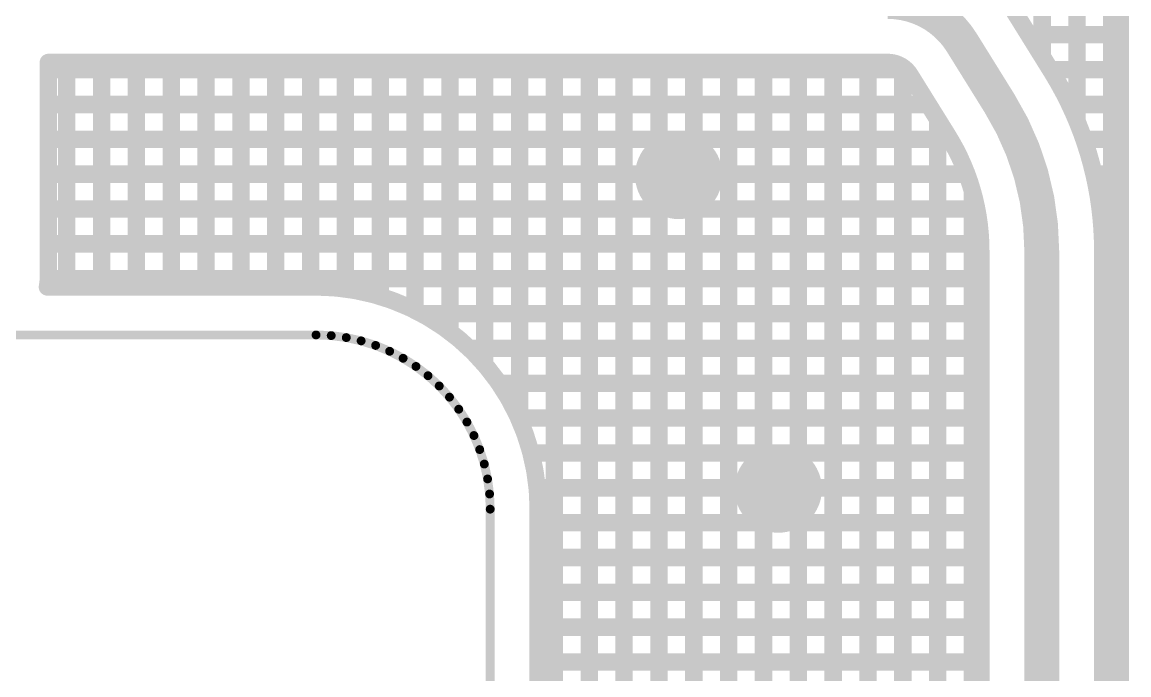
# Model space of a CAD drawing. Header units: millimetres. Extents: x 2479 to 2803, y 2230 to 2386.
# Drawn here: x 2626.21 to 2632.57, y 2293.85 to 2297.6 of the extents above; entities that cross this region are included whole.
import ezdxf

# ---------------------------------------------------------------- set-up
doc = ezdxf.new("R2010")
doc.units = ezdxf.units.MM
doc.layers.add('LAYER_23', color=9, linetype='Continuous')

# ---------------------------------------------------------------- blocks, each defined once
blk = doc.blocks.new('ROUND_3')
at = {"const_width": 0.251}
blk.add_lwpolyline([(-0.1255, 0, 1), (0.1255, 0, 1)], format="xyb", close=True, dxfattribs=at)
blk = doc.blocks.new('ROUND_17')
at = {"const_width": 0.1}
blk.add_lwpolyline([(-0.05, 0, 1), (0.05, 0, 1)], format="xyb", close=True, dxfattribs=at)
blk = doc.blocks.new('ROUND_13')
at = {"const_width": 0.05}
blk.add_lwpolyline([(-0.025, 0, 1), (0.025, 0, 1)], format="xyb", close=True, dxfattribs=at)
blk = doc.blocks.new('ROUND_4')
at = {"const_width": 0.0254}
blk.add_lwpolyline([(-0.0127, 0, 1), (0.0127, 0, 1)], format="xyb", close=True, dxfattribs=at)

msp = doc.modelspace()

# ---------------------------------------------------------------- linework, layer by layer
at = {"layer": 'LAYER_23'}
for points, const_width in [([(2632.06738090931, 2297.401864140214), (2632.06738090931, 2299.153394140214)], 0.1), ([(2632.26738090931, 2297.029984140214), (2632.26738090931, 2298.882314140214)], 0.1), ([(2632.46738090931, 2291.443094140214), (2632.46738090931, 2298.406374140214)], 0.1), ([(2632.51505090931, 2298.013144140215), (2632.51505090931, 2291.364334140214)], 0.1), ([(2632.12104090931, 2297.315554140214), (2631.90300090931, 2297.666224140215)], 0.1), ([(2631.60577090931, 2297.481414140214), (2631.82381090931, 2297.130744140215)], 0.2), ([(2632.51505090931, 2297.526334140214), (2631.98998090931, 2297.526334140214)], 0.1), ([(2632.51505090931, 2297.526334140214), (2631.98998090931, 2297.526334140214)], 0.1), ([(2626.36211090931, 2296.133154140214), (2626.36211090931, 2297.367394140214)], 0.1), ([(2626.36211090931, 2297.367394140214), (2631.18116090931, 2297.367394140214)], 0.1), ([(2626.46738090931, 2296.079034140214), (2626.46738090931, 2297.367394140214)], 0.1), ([(2626.66738090931, 2296.079034140214), (2626.66738090931, 2297.367394140214)], 0.1), ([(2626.86738090931, 2296.079034140214), (2626.86738090931, 2297.367394140214)], 0.1), ([(2627.06738090931, 2296.079034140214), (2627.06738090931, 2297.367394140214)], 0.1), ([(2627.26738090931, 2296.079034140214), (2627.26738090931, 2297.367394140214)], 0.1), ([(2627.46738090931, 2296.079034140214), (2627.46738090931, 2297.367394140214)], 0.1), ([(2627.66738090931, 2296.079034140214), (2627.66738090931, 2297.367394140214)], 0.1), ([(2627.86738090931, 2296.079034140214), (2627.86738090931, 2297.367394140214)], 0.1), ([(2628.06738090931, 2296.066884140214), (2628.06738090931, 2297.367394140214)], 0.1), ([(2628.26738090931, 2296.023704140214), (2628.26738090931, 2297.367394140214)], 0.1), ([(2628.46738090931, 2295.944414140215), (2628.46738090931, 2297.367394140214)], 0.1), ([(2628.66738090931, 2295.820254140214), (2628.66738090931, 2297.367394140214)], 0.1), ([(2628.86738090931, 2295.632984140214), (2628.86738090931, 2297.367394140214)], 0.1), ([(2629.06738090931, 2295.312604140214), (2629.06738090931, 2297.367394140214)], 0.1), ([(2629.26738090931, 2293.380304140214), (2629.26738090931, 2297.367394140214)], 0.1), ([(2629.46738090931, 2293.619274140214), (2629.46738090931, 2297.367394140214)], 0.1), ([(2629.66738090931, 2293.731524140214), (2629.66738090931, 2297.367394140214)], 0.1), ([(2629.86738090931, 2293.776234140214), (2629.86738090931, 2297.367394140214)], 0.1), ([(2630.06738090931, 2293.766224140214), (2630.06738090931, 2297.367394140214)], 0.1), ([(2630.26738090931, 2293.698594140214), (2630.26738090931, 2297.367394140214)], 0.1), ([(2630.46738090931, 2293.552144140214), (2630.46738090931, 2297.367394140214)], 0.1), ([(2630.66738090931, 2293.164144140214), (2630.66738090931, 2297.367394140214)], 0.1), ([(2630.86738090931, 2291.052304140214), (2630.86738090931, 2297.367394140214)], 0.1), ([(2631.06738090931, 2291.208654140215), (2631.06738090931, 2297.367394140214)], 0.1), ([(2631.18116090931, 2297.367394140214), (2631.19364090931, 2297.366874140214)], 0.1), ([(2631.19364090931, 2297.366874140214), (2631.21091090931, 2297.364414140214)], 0.1), ([(2631.21091090931, 2297.364414140214), (2631.22779090931, 2297.359964140214)], 0.1), ([(2631.22779090931, 2297.359964140214), (2631.24403090931, 2297.353584140214)], 0.1), ([(2631.24403090931, 2297.353584140214), (2631.25942090931, 2297.345364140214)], 0.1), ([(2631.25942090931, 2297.345364140214), (2631.27376090931, 2297.335404140214)], 0.1), ([(2631.28402090931, 2297.326334140214), (2626.36211090931, 2297.326334140214)], 0.1), ([(2631.28402090931, 2297.326334140214), (2626.36211090931, 2297.326334140214)], 0.1), ([(2631.26738090931, 2291.249564140214), (2631.26738090931, 2297.339834140214)], 0.1), ([(2631.27376090931, 2297.335404140214), (2631.28683090931, 2297.323854140214)], 0.1), ([(2631.28683090931, 2297.323854140214), (2631.29848090931, 2297.310864140215)], 0.1), ([(2631.29848090931, 2297.310864140215), (2631.30854090931, 2297.296604140214)], 0.1), ([(2631.30854090931, 2297.296604140214), (2631.52658090931, 2296.945934140214)], 0.1), ([(2632.51505090931, 2297.326334140214), (2632.11434090931, 2297.326334140214)], 0.1), ([(2632.51505090931, 2297.326334140214), (2632.11434090931, 2297.326334140214)], 0.1), ([(2632.12871090931, 2297.303114140214), (2632.12104090931, 2297.315554140214)], 0.1), ([(2632.16068090931, 2297.248884140214), (2632.12871090931, 2297.303114140214)], 0.1), ([(2632.19087090931, 2297.193654140214), (2632.16068090931, 2297.248884140214)], 0.1), ([(2632.21927090931, 2297.137484140214), (2632.19087090931, 2297.193654140214)], 0.1), ([(2631.41441090931, 2297.126334140215), (2626.36211090931, 2297.126334140215)], 0.1), ([(2631.41441090931, 2297.126334140215), (2626.36211090931, 2297.126334140215)], 0.1), ([(2632.24584090931, 2297.080424140214), (2632.21927090931, 2297.137484140214)], 0.1), ([(2632.51505090931, 2297.126334140215), (2632.22446090931, 2297.126334140215)], 0.1), ([(2632.51505090931, 2297.126334140215), (2632.22446090931, 2297.126334140215)], 0.1), ([(2631.46738090931, 2291.206604140214), (2631.46738090931, 2297.041154140215)], 0.1), ([(2632.27056090931, 2297.022524140215), (2632.24584090931, 2297.080424140214)], 0.1), ([(2632.29339090931, 2296.963874140215), (2632.27056090931, 2297.022524140215)], 0.1), ([(2632.31432090931, 2296.904504140214), (2632.29339090931, 2296.963874140215)], 0.1), ([(2631.53833090931, 2296.926334140214), (2626.36211090931, 2296.926334140214)], 0.1), ([(2631.53833090931, 2296.926334140214), (2626.36211090931, 2296.926334140214)], 0.1), ([(2631.52658090931, 2296.945934140214), (2631.54723090931, 2296.911494140214)], 0.1), ([(2631.54723090931, 2296.911494140214), (2631.57157090931, 2296.867374140214)], 0.1), ([(2632.51505090931, 2296.926334140214), (2632.30663090931, 2296.926334140214)], 0.1), ([(2632.51505090931, 2296.926334140214), (2632.30663090931, 2296.926334140214)], 0.1), ([(2632.33333090931, 2296.844494140214), (2632.31432090931, 2296.904504140214)], 0.1), ([(2631.57157090931, 2296.867374140214), (2631.59411090931, 2296.822294140215)], 0.1), ([(2632.35038090931, 2296.783904140214), (2632.33333090931, 2296.844494140214)], 0.1), ([(2631.59411090931, 2296.822294140215), (2631.61481090931, 2296.776344140214)], 0.1), ([(2631.61481090931, 2296.776344140214), (2631.63365090931, 2296.729604140214)], 0.1), ([(2632.36547090931, 2296.722794140214), (2632.35038090931, 2296.783904140214)], 0.1), ([(2631.63481090931, 2296.726334140214), (2626.36211090931, 2296.726334140214)], 0.1), ([(2631.63481090931, 2296.726334140214), (2626.36211090931, 2296.726334140214)], 0.1), ([(2631.63365090931, 2296.729604140214), (2631.65058090931, 2296.682144140214)], 0.1), ([(2632.51505090931, 2296.726334140214), (2632.36460090931, 2296.726334140214)], 0.1), ([(2632.51505090931, 2296.726334140214), (2632.36460090931, 2296.726334140214)], 0.1), ([(2632.37858090931, 2296.661234140214), (2632.36547090931, 2296.722794140214)], 0.1), ([(2631.65058090931, 2296.682144140214), (2631.66559090931, 2296.634034140214)], 0.1), ([(2632.38970090931, 2296.599274140214), (2632.37858090931, 2296.661234140214)], 0.1), ([(2631.66559090931, 2296.634034140214), (2631.67865090931, 2296.585354140214)], 0.1), ([(2631.66738090931, 2291.449144140214), (2631.66738090931, 2296.627364140214)], 0.1), ([(2631.67865090931, 2296.585354140214), (2631.68973090931, 2296.536194140214)], 0.1), ([(2632.39881090931, 2296.536994140215), (2632.38970090931, 2296.599274140214)], 0.1), ([(2631.69154090931, 2296.526334140214), (2626.36211090931, 2296.526334140214)], 0.1), ([(2631.69154090931, 2296.526334140214), (2626.36211090931, 2296.526334140214)], 0.1), ([(2631.68973090931, 2296.536194140214), (2631.69883090931, 2296.486624140214)], 0.1), ([(2632.40591090931, 2296.474454140214), (2632.39881090931, 2296.536994140215)], 0.1), ([(2632.51505090931, 2296.526334140214), (2632.40002090931, 2296.526334140214)], 0.1), ([(2632.51505090931, 2296.526334140214), (2632.40002090931, 2296.526334140214)], 0.1), ([(2631.69883090931, 2296.486624140214), (2631.70591090931, 2296.436734140214)], 0.1), ([(2632.41098090931, 2296.411714140214), (2632.40591090931, 2296.474454140214)], 0.1), ([(2631.70591090931, 2296.436734140214), (2631.71098090931, 2296.386594140215)], 0.1), ([(2632.41403090931, 2296.348834140214), (2632.41098090931, 2296.411714140214)], 0.1), ([(2631.71423090931, 2296.326334140214), (2626.36211090931, 2296.326334140214)], 0.1), ([(2631.71423090931, 2296.326334140214), (2626.36211090931, 2296.326334140214)], 0.1), ([(2631.71098090931, 2296.386594140215), (2631.71403090931, 2296.336284140215)], 0.1), ([(2631.71403090931, 2296.336284140215), (2631.71505090931, 2296.285904140214)], 0.1), ([(2632.06505090931, 2291.146394140214), (2632.06505090931, 2296.285904140214)], 0.2), ([(2632.41505090931, 2296.285904140214), (2632.41403090931, 2296.348834140214)], 0.1), ([(2632.51505090931, 2296.326334140214), (2632.41439090931, 2296.326334140214)], 0.1), ([(2632.51505090931, 2296.326334140214), (2632.41439090931, 2296.326334140214)], 0.1), ([(2631.71505090931, 2296.285904140214), (2631.71505090931, 2291.503464140214)], 0.1), ([(2632.41505090931, 2291.503464140214), (2632.41505090931, 2296.285904140214)], 0.1), ([(2626.35674090931, 2296.079034140214), (2626.36038090931, 2296.102404140214)], 0.1), ([(2627.89875090931, 2296.079034140214), (2626.35674090931, 2296.079034140214)], 0.1), ([(2626.36038090931, 2296.102404140214), (2626.36201090931, 2296.125994140215)], 0.1), ([(2626.36201090931, 2296.125994140215), (2626.36211090931, 2296.133154140214)], 0.1), ([(2631.71505090931, 2296.126334140215), (2626.36202090931, 2296.126334140215)], 0.1), ([(2631.71505090931, 2296.126334140215), (2626.36202090931, 2296.126334140215)], 0.1), ([(2627.91076090931, 2296.078774140215), (2627.89875090931, 2296.079034140214)], 0.1), ([(2627.91101090931, 2296.078744140214), (2627.91076090931, 2296.078774140215)], 0.1), ([(2627.99792090931, 2296.074964140214), (2627.91101090931, 2296.078764140214)], 0.1), ([(2627.91101090931, 2296.078764140214), (2627.91101090931, 2296.078744140214)], 0.1), ([(2628.02185090931, 2296.072874140214), (2627.99792090931, 2296.074964140214)], 0.1), ([(2628.10835090931, 2296.061484140214), (2628.02185090931, 2296.072874140214)], 0.1), ([(2632.51505090931, 2296.126334140215), (2632.41505090931, 2296.126334140215)], 0.1), ([(2632.51505090931, 2296.126334140215), (2632.41505090931, 2296.126334140215)], 0.1), ([(2628.13200090931, 2296.057314140214), (2628.10835090931, 2296.061484140214)], 0.1), ([(2628.21717090931, 2296.038434140215), (2628.13200090931, 2296.057314140214)], 0.1), ([(2628.24038090931, 2296.032214140214), (2628.21717090931, 2296.038434140215)], 0.1), ([(2628.32358090931, 2296.005984140214), (2628.24038090931, 2296.032214140214)], 0.1), ([(2628.34616090931, 2295.997764140214), (2628.32358090931, 2296.005984140214)], 0.1), ([(2628.42676090931, 2295.964374140214), (2628.34616090931, 2295.997764140214)], 0.1), ([(2628.44853090931, 2295.954224140215), (2628.42676090931, 2295.964374140214)], 0.1), ([(2628.52591090931, 2295.913944140214), (2628.44853090931, 2295.954224140215)], 0.1), ([(2631.71505090931, 2295.926334140214), (2628.50210090931, 2295.926334140214)], 0.1), ([(2631.71505090931, 2295.926334140214), (2628.50210090931, 2295.926334140214)], 0.1), ([(2628.54671090931, 2295.901934140215), (2628.52591090931, 2295.913944140214)], 0.1), ([(2628.62029090931, 2295.855064140214), (2628.54671090931, 2295.901934140215)], 0.1), ([(2632.51505090931, 2295.926334140214), (2632.41505090931, 2295.926334140214)], 0.1), ([(2632.51505090931, 2295.926334140214), (2632.41505090931, 2295.926334140214)], 0.1), ([(2628.63998090931, 2295.841274140214), (2628.62029090931, 2295.855064140214)], 0.1), ([(2628.70919090931, 2295.788174140214), (2628.63998090931, 2295.841274140214)], 0.1), ([(2622.18946090931, 2295.803634140214), (2627.89875090931, 2295.803634140214)], 0.0508), ([(2627.89875090931, 2295.803634140214), (2627.98590090931, 2295.799834140214)], 0.0508), ([(2627.98590090931, 2295.799834140214), (2628.07240090931, 2295.788444140214)], 0.0508), ([(2628.07240090931, 2295.788444140214), (2628.15757090931, 2295.769564140214)], 0.0508), ([(2628.72759090931, 2295.772724140214), (2628.70919090931, 2295.788174140214)], 0.1), ([(2628.79191090931, 2295.713784140215), (2628.72759090931, 2295.772724140214)], 0.1), ([(2628.15757090931, 2295.769564140214), (2628.24077090931, 2295.743324140215)], 0.0508), ([(2628.24077090931, 2295.743324140215), (2628.32137090931, 2295.709944140214)], 0.0508), ([(2631.71505090931, 2295.726334140214), (2628.77822090931, 2295.726334140214)], 0.1), ([(2631.71505090931, 2295.726334140214), (2628.77822090931, 2295.726334140214)], 0.1), ([(2628.80890090931, 2295.696794140214), (2628.79191090931, 2295.713784140215)], 0.1), ([(2628.86784090931, 2295.632474140215), (2628.80890090931, 2295.696794140214)], 0.1), ([(2632.51505090931, 2295.726334140214), (2632.41505090931, 2295.726334140214)], 0.1), ([(2632.51505090931, 2295.726334140214), (2632.41505090931, 2295.726334140214)], 0.1), ([(2628.32137090931, 2295.709944140214), (2628.39875090931, 2295.669664140215)], 0.0508), ([(2628.39875090931, 2295.669664140215), (2628.47232090931, 2295.622784140214)], 0.0508), ([(2628.88328090931, 2295.614074140215), (2628.86784090931, 2295.632474140215)], 0.1), ([(2628.47232090931, 2295.622784140214), (2628.54153090931, 2295.569684140215)], 0.0508), ([(2628.93639090931, 2295.544864140214), (2628.88328090931, 2295.614074140215)], 0.1), ([(2628.54153090931, 2295.569684140215), (2628.60585090931, 2295.510744140214)], 0.0508), ([(2628.95017090931, 2295.525184140214), (2628.93639090931, 2295.544864140214)], 0.1), ([(2631.71505090931, 2295.526334140214), (2628.94936090931, 2295.526334140214)], 0.1), ([(2631.71505090931, 2295.526334140214), (2628.94936090931, 2295.526334140214)], 0.1), ([(2628.99704090931, 2295.451614140215), (2628.95017090931, 2295.525184140214)], 0.1), ([(2632.51505090931, 2295.526334140214), (2632.41505090931, 2295.526334140214)], 0.1), ([(2632.51505090931, 2295.526334140214), (2632.41505090931, 2295.526334140214)], 0.1), ([(2628.60585090931, 2295.510744140214), (2628.66479090931, 2295.446424140214)], 0.0508), ([(2629.00906090931, 2295.430804140214), (2628.99704090931, 2295.451614140215)], 0.1), ([(2628.66479090931, 2295.446424140214), (2628.71790090931, 2295.377214140214)], 0.0508), ([(2629.04934090931, 2295.353414140214), (2629.00906090931, 2295.430804140214)], 0.1), ([(2628.71790090931, 2295.377214140214), (2628.76477090931, 2295.303634140214)], 0.0508), ([(2629.05949090931, 2295.331644140214), (2629.04934090931, 2295.353414140214)], 0.1), ([(2629.09288090931, 2295.251054140214), (2629.05949090931, 2295.331644140214)], 0.1), ([(2631.71505090931, 2295.326334140214), (2629.06169090931, 2295.326334140214)], 0.1), ([(2631.71505090931, 2295.326334140214), (2629.06169090931, 2295.326334140214)], 0.1), ([(2632.51505090931, 2295.326334140214), (2632.41505090931, 2295.326334140214)], 0.1), ([(2632.51505090931, 2295.326334140214), (2632.41505090931, 2295.326334140214)], 0.1), ([(2628.76477090931, 2295.303634140214), (2628.80505090931, 2295.226254140214)], 0.0508), ([(2629.10109090931, 2295.228464140214), (2629.09288090931, 2295.251054140214)], 0.1), ([(2628.80505090931, 2295.226254140214), (2628.83844090931, 2295.145654140214)], 0.0508), ([(2629.12732090931, 2295.145274140214), (2629.10109090931, 2295.228464140214)], 0.1), ([(2628.83844090931, 2295.145654140214), (2628.86467090931, 2295.062454140214)], 0.0508), ([(2629.13354090931, 2295.122064140214), (2629.12732090931, 2295.145274140214)], 0.1), ([(2631.71505090931, 2295.126334140215), (2629.13240090931, 2295.126334140215)], 0.1), ([(2631.71505090931, 2295.126334140215), (2629.13240090931, 2295.126334140215)], 0.1), ([(2629.15243090931, 2295.036894140214), (2629.13354090931, 2295.122064140214)], 0.1), ([(2632.51505090931, 2295.126334140215), (2632.41505090931, 2295.126334140215)], 0.1), ([(2632.51505090931, 2295.126334140215), (2632.41505090931, 2295.126334140215)], 0.1), ([(2628.86467090931, 2295.062454140214), (2628.88355090931, 2294.977284140215)], 0.0508), ([(2629.15660090931, 2295.013234140215), (2629.15243090931, 2295.036894140214)], 0.1), ([(2629.16799090931, 2294.926744140214), (2629.15660090931, 2295.013234140215)], 0.1), ([(2628.88355090931, 2294.977284140215), (2628.89494090931, 2294.890794140214)], 0.0508), ([(2628.89494090931, 2294.890794140214), (2628.89875090931, 2294.803634140214)], 0.0508), ([(2629.17008090931, 2294.902794140214), (2629.16799090931, 2294.926744140214)], 0.1), ([(2631.71505090931, 2294.926334140214), (2629.16802090931, 2294.926334140214)], 0.1), ([(2631.71505090931, 2294.926334140214), (2629.16802090931, 2294.926334140214)], 0.1), ([(2629.17388090931, 2294.815644140214), (2629.17008090931, 2294.902794140214)], 0.1), ([(2632.51505090931, 2294.926334140214), (2632.41505090931, 2294.926334140214)], 0.1), ([(2632.51505090931, 2294.926334140214), (2632.41505090931, 2294.926334140214)], 0.1), ([(2629.17415090931, 2294.803634140214), (2629.17388090931, 2294.815644140214)], 0.1), ([(2629.17415090931, 2292.666764140215), (2629.17415090931, 2294.803634140214)], 0.1), ([(2628.89875090931, 2294.803634140214), (2628.89875090931, 2292.534034140214)], 0.0508), ([(2631.71505090931, 2294.726334140214), (2629.17415090931, 2294.726334140214)], 0.1), ([(2631.71505090931, 2294.726334140214), (2629.17415090931, 2294.726334140214)], 0.1), ([(2632.51505090931, 2294.726334140214), (2632.41505090931, 2294.726334140214)], 0.1), ([(2632.51505090931, 2294.726334140214), (2632.41505090931, 2294.726334140214)], 0.1), ([(2631.71505090931, 2294.526334140214), (2629.17415090931, 2294.526334140214)], 0.1), ([(2631.71505090931, 2294.526334140214), (2629.17415090931, 2294.526334140214)], 0.1), ([(2632.51505090931, 2294.526334140214), (2632.41505090931, 2294.526334140214)], 0.1), ([(2632.51505090931, 2294.526334140214), (2632.41505090931, 2294.526334140214)], 0.1), ([(2631.71505090931, 2294.326334140214), (2629.17415090931, 2294.326334140214)], 0.1), ([(2631.71505090931, 2294.326334140214), (2629.17415090931, 2294.326334140214)], 0.1), ([(2632.51505090931, 2294.326334140214), (2632.41505090931, 2294.326334140214)], 0.1), ([(2632.51505090931, 2294.326334140214), (2632.41505090931, 2294.326334140214)], 0.1), ([(2631.71505090931, 2294.126334140215), (2629.17415090931, 2294.126334140215)], 0.1), ([(2631.71505090931, 2294.126334140215), (2629.17415090931, 2294.126334140215)], 0.1), ([(2632.51505090931, 2294.126334140215), (2632.41505090931, 2294.126334140215)], 0.1), ([(2632.51505090931, 2294.126334140215), (2632.41505090931, 2294.126334140215)], 0.1), ([(2631.71505090931, 2293.926334140214), (2629.17415090931, 2293.926334140214)], 0.1), ([(2631.71505090931, 2293.926334140214), (2629.17415090931, 2293.926334140214)], 0.1), ([(2632.51505090931, 2293.926334140214), (2632.41505090931, 2293.926334140214)], 0.1), ([(2632.51505090931, 2293.926334140214), (2632.41505090931, 2293.926334140214)], 0.1)]:
    msp.add_lwpolyline(points, dxfattribs=dict(at, const_width=const_width))
at = {"layer": 'LAYER_23', "const_width": 0.2}
for points in [[(2631.60577090931, 2297.481414140214, 0.2592129), (2631.18116090931, 2297.717398140214)], [(2632.06505090931, 2296.285904140214, 0.1399721), (2631.82381690931, 2297.130746140214)]]:
    msp.add_lwpolyline(points, format="xyb", dxfattribs=at)

# ---------------------------------------------------------------- block references
at = {"layer": 'LAYER_23'}
for name, p in [('ROUND_17', (2631.60577090931, 2297.481414140214)), ('ROUND_17', (2631.60577090931, 2297.481414140214)), ('ROUND_13', (2631.98998090931, 2297.526334140214)), ('ROUND_13', (2631.98998090931, 2297.526334140214)), ('ROUND_13', (2632.51505090931, 2297.526334140214)), ('ROUND_13', (2632.51505090931, 2297.526334140214)), ('ROUND_13', (2626.36211090931, 2297.367394140214)), ('ROUND_13', (2626.46738090931, 2297.367394140214)), ('ROUND_13', (2626.66738090931, 2297.367394140214)), ('ROUND_13', (2626.86738090931, 2297.367394140214)), ('ROUND_13', (2627.06738090931, 2297.367394140214)), ('ROUND_13', (2627.26738090931, 2297.367394140214)), ('ROUND_13', (2627.46738090931, 2297.367394140214)), ('ROUND_13', (2627.66738090931, 2297.367394140214)), ('ROUND_13', (2627.86738090931, 2297.367394140214)), ('ROUND_13', (2628.06738090931, 2297.367394140214)), ('ROUND_13', (2628.26738090931, 2297.367394140214)), ('ROUND_13', (2628.46738090931, 2297.367394140214)), ('ROUND_13', (2628.66738090931, 2297.367394140214)), ('ROUND_13', (2628.86738090931, 2297.367394140214)), ('ROUND_13', (2629.06738090931, 2297.367394140214)), ('ROUND_13', (2629.26738090931, 2297.367394140214)), ('ROUND_13', (2629.46738090931, 2297.367394140214)), ('ROUND_13', (2629.66738090931, 2297.367394140214)), ('ROUND_13', (2629.86738090931, 2297.367394140214)), ('ROUND_13', (2630.06738090931, 2297.367394140214)), ('ROUND_13', (2630.26738090931, 2297.367394140214)), ('ROUND_13', (2630.46738090931, 2297.367394140214)), ('ROUND_13', (2630.66738090931, 2297.367394140214)), ('ROUND_13', (2630.86738090931, 2297.367394140214)), ('ROUND_13', (2631.06738090931, 2297.367394140214)), ('ROUND_13', (2631.18116090931, 2297.367394140214)), ('ROUND_13', (2631.19364090931, 2297.366874140214)), ('ROUND_13', (2631.21091090931, 2297.364414140214)), ('ROUND_13', (2631.22779090931, 2297.359964140214)), ('ROUND_13', (2631.24403090931, 2297.353584140214)), ('ROUND_13', (2631.25942090931, 2297.345364140214)), ('ROUND_13', (2632.06738090931, 2297.401864140214)), ('ROUND_13', (2626.36211090931, 2297.326334140214)), ('ROUND_13', (2626.36211090931, 2297.326334140214)), ('ROUND_13', (2631.26738090931, 2297.339834140214)), ('ROUND_13', (2631.27376090931, 2297.335404140214)), ('ROUND_13', (2631.28402090931, 2297.326334140214)), ('ROUND_13', (2631.28402090931, 2297.326334140214)), ('ROUND_13', (2631.28683090931, 2297.323854140214)), ('ROUND_13', (2631.29848090931, 2297.310864140215)), ('ROUND_13', (2631.30854090931, 2297.296604140214)), ('ROUND_13', (2632.11434090931, 2297.326334140214)), ('ROUND_13', (2632.11434090931, 2297.326334140214)), ('ROUND_13', (2632.12104090931, 2297.315554140214)), ('ROUND_13', (2632.12871090931, 2297.303114140214)), ('ROUND_13', (2632.51505090931, 2297.326334140214)), ('ROUND_13', (2632.51505090931, 2297.326334140214)), ('ROUND_13', (2632.16068090931, 2297.248884140214)), ('ROUND_17', (2631.82381090931, 2297.130744140215)), ('ROUND_17', (2631.82381690931, 2297.130746140214)), ('ROUND_13', (2632.19087090931, 2297.193654140214)), ('ROUND_13', (2626.36211090931, 2297.126334140215)), ('ROUND_13', (2626.36211090931, 2297.126334140215)), ('ROUND_13', (2631.41441090931, 2297.126334140215)), ('ROUND_13', (2631.41441090931, 2297.126334140215)), ('ROUND_13', (2632.21927090931, 2297.137484140214)), ('ROUND_13', (2632.22446090931, 2297.126334140215)), ('ROUND_13', (2632.22446090931, 2297.126334140215)), ('ROUND_13', (2632.51505090931, 2297.126334140215)), ('ROUND_13', (2632.51505090931, 2297.126334140215)), ('ROUND_13', (2631.46738090931, 2297.041154140215)), ('ROUND_13', (2632.24584090931, 2297.080424140214)), ('ROUND_13', (2632.26738090931, 2297.029984140214)), ('ROUND_13', (2632.27056090931, 2297.022524140215)), ('ROUND_13', (2632.29339090931, 2296.963874140215)), ('ROUND_13', (2626.36211090931, 2296.926334140214)), ('ROUND_13', (2626.36211090931, 2296.926334140214)), ('ROUND_3', (2629.98109090931, 2296.719474140215)), ('ROUND_13', (2631.52658090931, 2296.945934140214)), ('ROUND_13', (2631.53833090931, 2296.926334140214)), ('ROUND_13', (2631.53833090931, 2296.926334140214)), ('ROUND_13', (2631.54723090931, 2296.911494140214)), ('ROUND_13', (2632.30663090931, 2296.926334140214)), ('ROUND_13', (2632.30663090931, 2296.926334140214)), ('ROUND_13', (2632.31432090931, 2296.904504140214)), ('ROUND_13', (2632.51505090931, 2296.926334140214)), ('ROUND_13', (2632.51505090931, 2296.926334140214)), ('ROUND_13', (2631.57157090931, 2296.867374140214)), ('ROUND_13', (2632.33333090931, 2296.844494140214)), ('ROUND_13', (2631.59411090931, 2296.822294140215)), ('ROUND_13', (2631.61481090931, 2296.776344140214)), ('ROUND_13', (2632.35038090931, 2296.783904140214)), ('ROUND_13', (2626.36211090931, 2296.726334140214)), ('ROUND_13', (2626.36211090931, 2296.726334140214)), ('ROUND_13', (2631.63365090931, 2296.729604140214)), ('ROUND_13', (2631.63481090931, 2296.726334140214)), ('ROUND_13', (2631.63481090931, 2296.726334140214)), ('ROUND_13', (2632.36460090931, 2296.726334140214)), ('ROUND_13', (2632.36460090931, 2296.726334140214)), ('ROUND_13', (2632.36547090931, 2296.722794140214)), ('ROUND_13', (2632.51505090931, 2296.726334140214)), ('ROUND_13', (2632.51505090931, 2296.726334140214)), ('ROUND_13', (2631.65058090931, 2296.682144140214)), ('ROUND_13', (2632.37858090931, 2296.661234140214)), ('ROUND_13', (2631.66559090931, 2296.634034140214)), ('ROUND_13', (2631.66738090931, 2296.627364140214)), ('ROUND_13', (2631.67865090931, 2296.585354140214)), ('ROUND_13', (2632.38970090931, 2296.599274140214)), ('ROUND_13', (2626.36211090931, 2296.526334140214)), ('ROUND_13', (2626.36211090931, 2296.526334140214)), ('ROUND_13', (2631.68973090931, 2296.536194140214)), ('ROUND_13', (2631.69154090931, 2296.526334140214)), ('ROUND_13', (2631.69154090931, 2296.526334140214)), ('ROUND_13', (2632.39881090931, 2296.536994140215)), ('ROUND_13', (2632.40002090931, 2296.526334140214)), ('ROUND_13', (2632.40002090931, 2296.526334140214)), ('ROUND_13', (2632.51505090931, 2296.526334140214)), ('ROUND_13', (2632.51505090931, 2296.526334140214)), ('ROUND_13', (2631.69883090931, 2296.486624140214)), ('ROUND_13', (2632.40591090931, 2296.474454140214)), ('ROUND_13', (2631.70591090931, 2296.436734140214)), ('ROUND_13', (2632.41098090931, 2296.411714140214)), ('ROUND_13', (2626.36211090931, 2296.326334140214)), ('ROUND_13', (2626.36211090931, 2296.326334140214)), ('ROUND_13', (2631.71098090931, 2296.386594140215)), ('ROUND_13', (2631.71403090931, 2296.336284140215)), ('ROUND_13', (2631.71423090931, 2296.326334140214)), ('ROUND_13', (2631.71423090931, 2296.326334140214)), ('ROUND_17', (2632.06505090931, 2296.285904140214)), ('ROUND_17', (2632.06505090931, 2296.285904140214)), ('ROUND_13', (2632.41403090931, 2296.348834140214)), ('ROUND_13', (2632.41439090931, 2296.326334140214)), ('ROUND_13', (2632.41439090931, 2296.326334140214)), ('ROUND_13', (2632.51505090931, 2296.326334140214)), ('ROUND_13', (2632.51505090931, 2296.326334140214)), ('ROUND_13', (2631.71505090931, 2296.285904140214)), ('ROUND_13', (2632.41505090931, 2296.285904140214)), ('ROUND_13', (2626.35674090931, 2296.079034140214)), ('ROUND_13', (2626.36038090931, 2296.102404140214)), ('ROUND_13', (2626.36201090931, 2296.125994140215)), ('ROUND_13', (2626.36202090931, 2296.126334140215)), ('ROUND_13', (2626.36202090931, 2296.126334140215)), ('ROUND_13', (2626.36211090931, 2296.133154140214)), ('ROUND_13', (2626.46738090931, 2296.079034140214)), ('ROUND_13', (2626.66738090931, 2296.079034140214)), ('ROUND_13', (2626.86738090931, 2296.079034140214)), ('ROUND_13', (2627.06738090931, 2296.079034140214)), ('ROUND_13', (2627.26738090931, 2296.079034140214)), ('ROUND_13', (2627.46738090931, 2296.079034140214)), ('ROUND_13', (2627.66738090931, 2296.079034140214)), ('ROUND_13', (2627.86738090931, 2296.079034140214)), ('ROUND_13', (2627.89875090931, 2296.079034140214)), ('ROUND_13', (2627.91076090931, 2296.078774140215)), ('ROUND_13', (2627.91101090931, 2296.078764140214)), ('ROUND_13', (2627.91101090931, 2296.078744140214)), ('ROUND_13', (2627.99792090931, 2296.074964140214)), ('ROUND_13', (2628.02185090931, 2296.072874140214)), ('ROUND_13', (2631.71505090931, 2296.126334140215)), ('ROUND_13', (2631.71505090931, 2296.126334140215)), ('ROUND_13', (2632.41505090931, 2296.126334140215)), ('ROUND_13', (2632.41505090931, 2296.126334140215)), ('ROUND_13', (2632.51505090931, 2296.126334140215)), ('ROUND_13', (2632.51505090931, 2296.126334140215)), ('ROUND_13', (2628.06738090931, 2296.066884140214)), ('ROUND_13', (2628.10835090931, 2296.061484140214)), ('ROUND_13', (2628.13200090931, 2296.057314140214)), ('ROUND_13', (2628.21717090931, 2296.038434140215)), ('ROUND_13', (2628.24038090931, 2296.032214140214)), ('ROUND_13', (2628.26738090931, 2296.023704140214)), ('ROUND_13', (2628.32358090931, 2296.005984140214)), ('ROUND_13', (2628.34616090931, 2295.997764140214)), ('ROUND_13', (2628.42676090931, 2295.964374140214)), ('ROUND_13', (2628.44853090931, 2295.954224140215)), ('ROUND_13', (2628.46738090931, 2295.944414140215)), ('ROUND_13', (2628.50210090931, 2295.926334140214)), ('ROUND_13', (2628.50210090931, 2295.926334140214)), ('ROUND_13', (2628.52591090931, 2295.913944140214)), ('ROUND_13', (2628.54671090931, 2295.901934140215)), ('ROUND_13', (2631.71505090931, 2295.926334140214)), ('ROUND_13', (2631.71505090931, 2295.926334140214)), ('ROUND_13', (2632.41505090931, 2295.926334140214)), ('ROUND_13', (2632.41505090931, 2295.926334140214)), ('ROUND_13', (2632.51505090931, 2295.926334140214)), ('ROUND_13', (2632.51505090931, 2295.926334140214)), ('ROUND_13', (2628.62029090931, 2295.855064140214)), ('ROUND_13', (2628.63998090931, 2295.841274140214)), ('ROUND_13', (2628.66738090931, 2295.820254140214)), ('ROUND_4', (2627.89875090931, 2295.803634140214)), ('ROUND_4', (2627.98590090931, 2295.799834140214)), ('ROUND_4', (2628.07240090931, 2295.788444140214)), ('ROUND_13', (2628.70919090931, 2295.788174140214)), ('ROUND_13', (2628.72759090931, 2295.772724140214)), ('ROUND_4', (2628.15757090931, 2295.769564140214)), ('ROUND_4', (2628.24077090931, 2295.743324140215)), ('ROUND_13', (2628.77822090931, 2295.726334140214)), ('ROUND_13', (2628.77822090931, 2295.726334140214)), ('ROUND_13', (2628.79191090931, 2295.713784140215)), ('ROUND_13', (2628.80890090931, 2295.696794140214)), ('ROUND_13', (2631.71505090931, 2295.726334140214)), ('ROUND_13', (2631.71505090931, 2295.726334140214)), ('ROUND_13', (2632.41505090931, 2295.726334140214)), ('ROUND_13', (2632.41505090931, 2295.726334140214)), ('ROUND_13', (2632.51505090931, 2295.726334140214)), ('ROUND_13', (2632.51505090931, 2295.726334140214)), ('ROUND_4', (2628.32137090931, 2295.709944140214)), ('ROUND_4', (2628.39875090931, 2295.669664140215)), ('ROUND_13', (2628.86738090931, 2295.632984140214)), ('ROUND_13', (2628.86784090931, 2295.632474140215)), ('ROUND_4', (2628.47232090931, 2295.622784140214)), ('ROUND_13', (2628.88328090931, 2295.614074140215)), ('ROUND_4', (2628.54153090931, 2295.569684140215)), ('ROUND_13', (2628.93639090931, 2295.544864140214)), ('ROUND_13', (2628.94936090931, 2295.526334140214)), ('ROUND_13', (2628.94936090931, 2295.526334140214)), ('ROUND_13', (2628.95017090931, 2295.525184140214)), ('ROUND_13', (2631.71505090931, 2295.526334140214)), ('ROUND_13', (2631.71505090931, 2295.526334140214)), ('ROUND_13', (2632.41505090931, 2295.526334140214)), ('ROUND_13', (2632.41505090931, 2295.526334140214)), ('ROUND_13', (2632.51505090931, 2295.526334140214)), ('ROUND_13', (2632.51505090931, 2295.526334140214)), ('ROUND_4', (2628.60585090931, 2295.510744140214)), ('ROUND_13', (2628.99704090931, 2295.451614140215)), ('ROUND_4', (2628.66479090931, 2295.446424140214)), ('ROUND_13', (2629.00906090931, 2295.430804140214)), ('ROUND_4', (2628.71790090931, 2295.377214140214)), ('ROUND_13', (2629.04934090931, 2295.353414140214)), ('ROUND_13', (2629.05949090931, 2295.331644140214)), ('ROUND_13', (2629.06169090931, 2295.326334140214)), ('ROUND_13', (2629.06169090931, 2295.326334140214)), ('ROUND_13', (2629.06738090931, 2295.312604140214)), ('ROUND_13', (2631.71505090931, 2295.326334140214)), ('ROUND_13', (2631.71505090931, 2295.326334140214)), ('ROUND_13', (2632.41505090931, 2295.326334140214)), ('ROUND_13', (2632.41505090931, 2295.326334140214)), ('ROUND_13', (2632.51505090931, 2295.326334140214)), ('ROUND_13', (2632.51505090931, 2295.326334140214)), ('ROUND_4', (2628.76477090931, 2295.303634140214)), ('ROUND_13', (2629.09288090931, 2295.251054140214)), ('ROUND_4', (2628.80505090931, 2295.226254140214)), ('ROUND_13', (2629.10109090931, 2295.228464140214)), ('ROUND_4', (2628.83844090931, 2295.145654140214)), ('ROUND_13', (2629.12732090931, 2295.145274140214)), ('ROUND_13', (2629.13240090931, 2295.126334140215)), ('ROUND_13', (2629.13240090931, 2295.126334140215)), ('ROUND_13', (2629.13354090931, 2295.122064140214)), ('ROUND_3', (2630.55209090931, 2294.919474140214)), ('ROUND_13', (2631.71505090931, 2295.126334140215)), ('ROUND_13', (2631.71505090931, 2295.126334140215)), ('ROUND_13', (2632.41505090931, 2295.126334140215)), ('ROUND_13', (2632.41505090931, 2295.126334140215)), ('ROUND_13', (2632.51505090931, 2295.126334140215)), ('ROUND_13', (2632.51505090931, 2295.126334140215)), ('ROUND_4', (2628.86467090931, 2295.062454140214)), ('ROUND_13', (2629.15243090931, 2295.036894140214)), ('ROUND_13', (2629.15660090931, 2295.013234140215)), ('ROUND_4', (2628.88355090931, 2294.977284140215)), ('ROUND_4', (2628.89494090931, 2294.890794140214)), ('ROUND_13', (2629.16799090931, 2294.926744140214)), ('ROUND_13', (2629.16802090931, 2294.926334140214)), ('ROUND_13', (2629.16802090931, 2294.926334140214)), ('ROUND_13', (2629.17008090931, 2294.902794140214)), ('ROUND_13', (2631.71505090931, 2294.926334140214)), ('ROUND_13', (2631.71505090931, 2294.926334140214)), ('ROUND_13', (2632.41505090931, 2294.926334140214)), ('ROUND_13', (2632.41505090931, 2294.926334140214)), ('ROUND_13', (2632.51505090931, 2294.926334140214)), ('ROUND_13', (2632.51505090931, 2294.926334140214)), ('ROUND_13', (2629.17388090931, 2294.815644140214)), ('ROUND_13', (2629.17415090931, 2294.803634140214)), ('ROUND_4', (2628.89875090931, 2294.803634140214)), ('ROUND_13', (2629.17415090931, 2294.726334140214)), ('ROUND_13', (2629.17415090931, 2294.726334140214)), ('ROUND_13', (2631.71505090931, 2294.726334140214)), ('ROUND_13', (2631.71505090931, 2294.726334140214)), ('ROUND_13', (2632.41505090931, 2294.726334140214)), ('ROUND_13', (2632.41505090931, 2294.726334140214)), ('ROUND_13', (2632.51505090931, 2294.726334140214)), ('ROUND_13', (2632.51505090931, 2294.726334140214)), ('ROUND_13', (2629.17415090931, 2294.526334140214)), ('ROUND_13', (2629.17415090931, 2294.526334140214)), ('ROUND_13', (2631.71505090931, 2294.526334140214)), ('ROUND_13', (2631.71505090931, 2294.526334140214)), ('ROUND_13', (2632.41505090931, 2294.526334140214)), ('ROUND_13', (2632.41505090931, 2294.526334140214)), ('ROUND_13', (2632.51505090931, 2294.526334140214)), ('ROUND_13', (2632.51505090931, 2294.526334140214)), ('ROUND_13', (2629.17415090931, 2294.326334140214)), ('ROUND_13', (2629.17415090931, 2294.326334140214)), ('ROUND_13', (2631.71505090931, 2294.326334140214)), ('ROUND_13', (2631.71505090931, 2294.326334140214)), ('ROUND_13', (2632.41505090931, 2294.326334140214)), ('ROUND_13', (2632.41505090931, 2294.326334140214)), ('ROUND_13', (2632.51505090931, 2294.326334140214)), ('ROUND_13', (2632.51505090931, 2294.326334140214)), ('ROUND_13', (2629.17415090931, 2294.126334140215)), ('ROUND_13', (2629.17415090931, 2294.126334140215)), ('ROUND_13', (2631.71505090931, 2294.126334140215)), ('ROUND_13', (2631.71505090931, 2294.126334140215)), ('ROUND_13', (2632.41505090931, 2294.126334140215)), ('ROUND_13', (2632.41505090931, 2294.126334140215)), ('ROUND_13', (2632.51505090931, 2294.126334140215)), ('ROUND_13', (2632.51505090931, 2294.126334140215)), ('ROUND_13', (2629.17415090931, 2293.926334140214)), ('ROUND_13', (2629.17415090931, 2293.926334140214)), ('ROUND_13', (2631.71505090931, 2293.926334140214)), ('ROUND_13', (2631.71505090931, 2293.926334140214)), ('ROUND_13', (2632.41505090931, 2293.926334140214)), ('ROUND_13', (2632.41505090931, 2293.926334140214)), ('ROUND_13', (2632.51505090931, 2293.926334140214)), ('ROUND_13', (2632.51505090931, 2293.926334140214))]:
    msp.add_blockref(name, p, dxfattribs=at)

doc.saveas('drawing.dxf')
